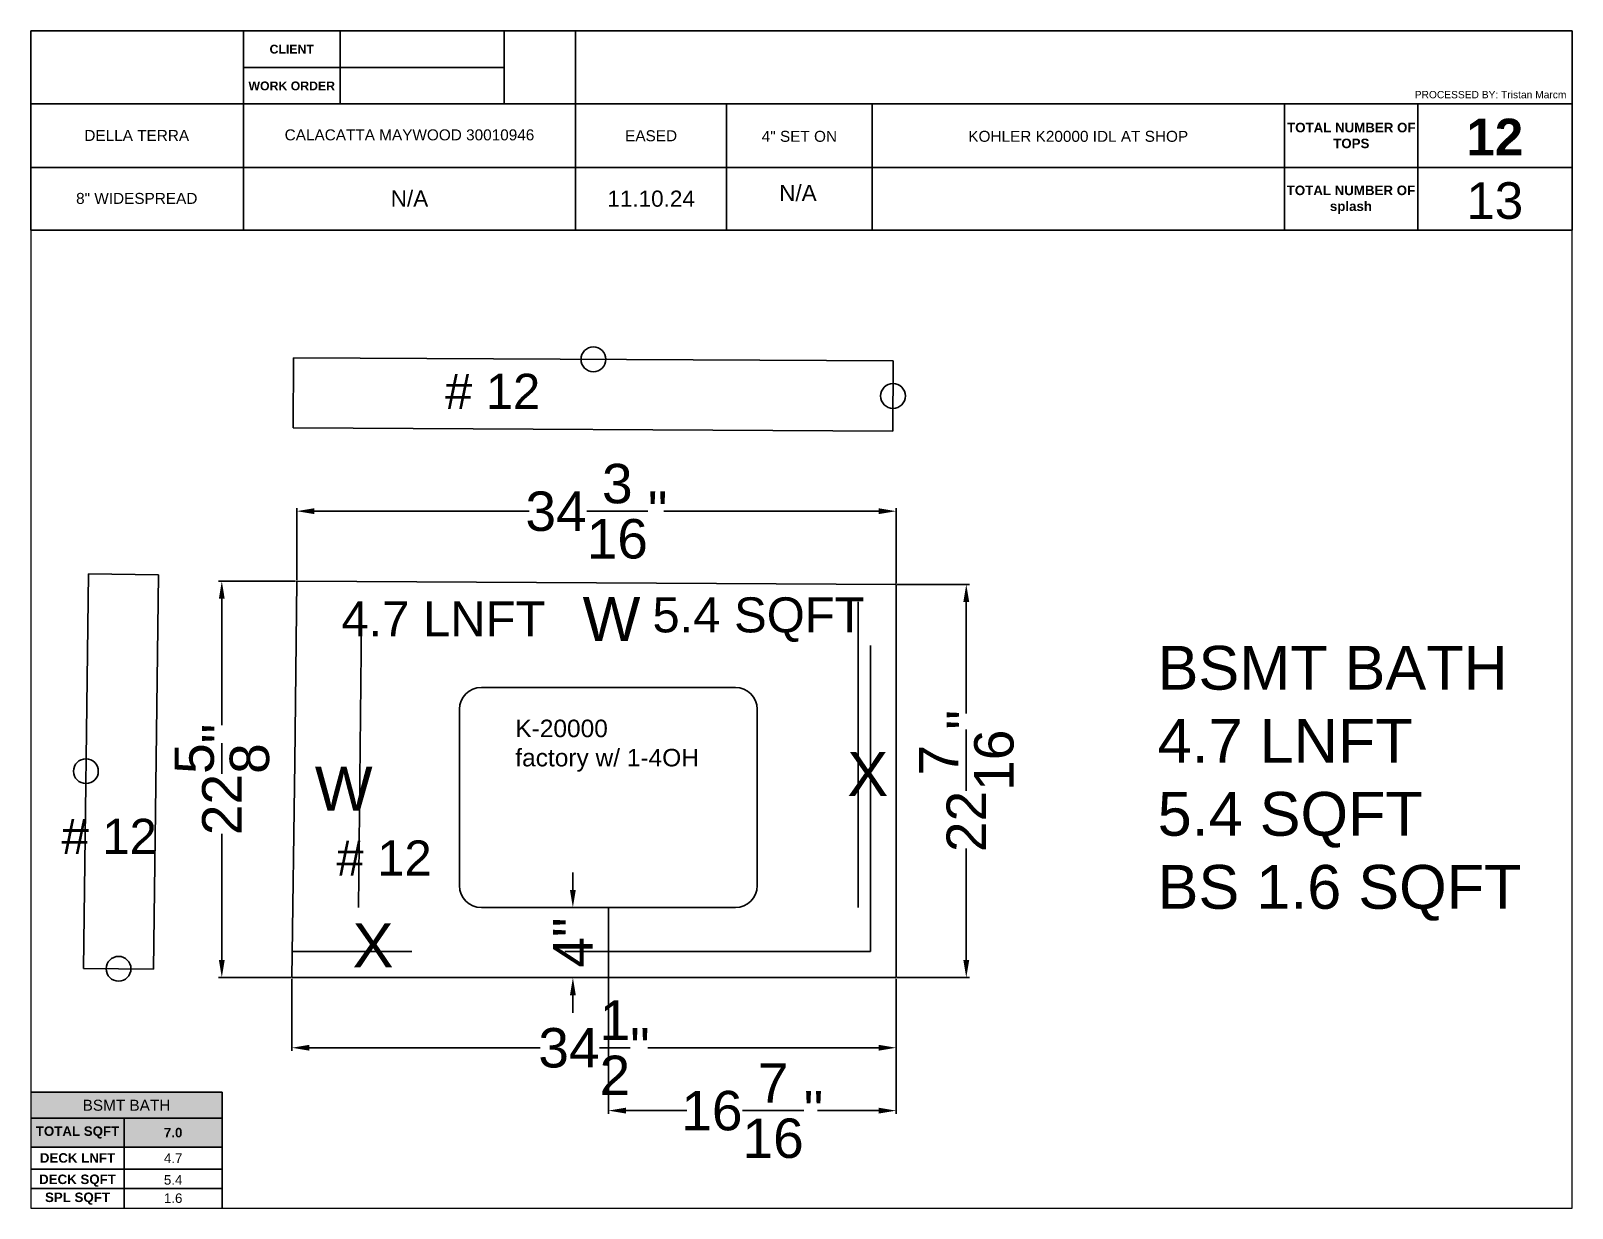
# Paper-space layout '#8 - BASEMENT' of a CAD drawing. Extents: x 0.2 to 10.8, y 0.2 to 8.3.
# The model-space entities are those that its viewports show. They can reach past a viewport. Long polylines and large blocks are cut down to what shows.
import ezdxf
from ezdxf.enums import TextEntityAlignment as Align

# ---------------------------------------------------------------- set-up
doc = ezdxf.new("R2010")
doc.units = 0
doc.header["$MEASUREMENT"] = 0
doc.linetypes.add('DASHED', pattern=[0.75, 0.5, -0.25])
doc.layers.get('0').update_dxf_attribs({"linetype": 'CONTINUOUS'})
doc.layers.get('Defpoints').update_dxf_attribs({"linetype": 'CONTINUOUS'})
for name, color, linetype in [('_CURVE', 7, 'CONTINUOUS'), ('BACK_SPLASH', 211, 'CONTINUOUS'), ('BLUE_BLUE', 5, 'CONTINUOUS'), ('GREEN_TEXT', 90, 'CONTINUOUS'), ('ORANGE_CABS', 30, 'DASHED'), ('RED_WALL', 1, 'CONTINUOUS')]:
    doc.layers.add(name, color=color, linetype=linetype)
doc.styles.add('Bold', font='arialbd.ttf')
doc.styles.add('Model Text', font='arial.ttf', dxfattribs={"height": 2})
doc.styles.get("Standard").update_dxf_attribs({"font": 'arial.ttf'})
doc.dimstyles.get("Standard").update_dxf_attribs({"dimtxt": 2.25, "dimasz": 1, "dimexe": 0.18, "dimexo": 0.0625, "dimgap": 0.09, "dimtad": 0, "dimdec": 4, "dimzin": 0, "dimdsep": 46, "dimlunit": 5, "dimtxsty": 'Standard', "dimcen": 1, "dimclrd": 3, "dimclre": 3, "dimadec": 0, "dimazin": 0, "dimtfac": 1, "dimtdec": 4, "dimtofl": 0, "dimtmove": 0, "dimatfit": 3, "dimfxl": 1, "dimtolj": 1, "dimtzin": 0, "dimarcsym": 0})

# ---------------------------------------------------------------- blocks, each defined once
blk = doc.blocks.new('*D160')
at = {"color": 3, "linetype": 'Continuous', "lineweight": -2, "transparency": 16777216}
for p, q in [((491.419, -594.539), (491.419, -590.422)), ((492.419, -590.602), (504.691, -590.602)), ((524.636, -590.602), (512.364, -590.602)), ((525.636, -594.72), (525.636, -590.422))]:
    blk.add_line(p, q, dxfattribs=at)
at = {"color": 3, "linetype": 'Continuous', "transparency": 16777216}
for points in [[(492.419, -590.435), (492.419, -590.769), (491.419, -590.602)], [(524.636, -590.435), (524.636, -590.769), (525.636, -590.602)]]:
    blk.add_solid(points, dxfattribs=at)
at = {"layer": 'Defpoints', "color": 0, "linetype": 'Continuous', "transparency": 16777216}
for p in [(525.636, -590.602), (491.419, -594.602), (525.636, -594.783)]:
    blk.add_point(p, dxfattribs=at)
at = {"color": 0, "linetype": 'Continuous', "transparency": 16777216, "insert": (508.527, -590.602), "char_height": 2.25, "attachment_point": 5}
blk.add_mtext('\\A1;34{\\H1x;\\S3/16;}"', dxfattribs=at)
blk = doc.blocks.new('*D161')
at = {"color": 3, "linetype": 'Continuous', "lineweight": -2, "transparency": 16777216}
for p, q in [((525.699, -594.783), (529.816, -594.783)), ((529.636, -595.783), (529.636, -602.144)), ((529.636, -616.218), (529.636, -609.857)), ((525.699, -617.218), (529.816, -617.218))]:
    blk.add_line(p, q, dxfattribs=at)
at = {"color": 3, "linetype": 'Continuous', "transparency": 16777216}
for points in [[(529.47, -595.783), (529.803, -595.783), (529.636, -594.783)], [(529.47, -616.218), (529.803, -616.218), (529.636, -617.218)]]:
    blk.add_solid(points, dxfattribs=at)
at = {"layer": 'Defpoints', "color": 0, "linetype": 'Continuous', "transparency": 16777216}
for p in [(525.636, -594.783), (525.636, -617.218), (529.636, -617.218)]:
    blk.add_point(p, dxfattribs=at)
at = {"color": 0, "linetype": 'Continuous', "transparency": 16777216, "insert": (529.636, -606.001), "char_height": 2.25, "attachment_point": 5, "rotation": 90}
blk.add_mtext('\\A1;22{\\H1x;\\S7/16;}"', dxfattribs=at)
blk = doc.blocks.new('*D162')
at = {"color": 3, "linetype": 'Continuous', "lineweight": -2, "transparency": 16777216}
for p, q in [((491.142, -617.281), (491.142, -621.398)), ((525.636, -617.281), (525.636, -621.398)), ((492.142, -621.218), (505.313, -621.218)), ((524.636, -621.218), (511.466, -621.218))]:
    blk.add_line(p, q, dxfattribs=at)
at = {"color": 3, "linetype": 'Continuous', "transparency": 16777216}
for points in [[(492.142, -621.052), (492.142, -621.385), (491.142, -621.218)], [(524.636, -621.052), (524.636, -621.385), (525.636, -621.218)]]:
    blk.add_solid(points, dxfattribs=at)
at = {"layer": 'Defpoints', "color": 0, "linetype": 'Continuous', "transparency": 16777216}
for p in [(491.142, -617.218), (525.636, -617.218), (491.142, -621.218)]:
    blk.add_point(p, dxfattribs=at)
at = {"color": 0, "linetype": 'Continuous', "transparency": 16777216, "insert": (508.389, -621.218), "char_height": 2.25, "attachment_point": 5}
blk.add_mtext('\\A1;34{\\H1x;\\S1/2;}"', dxfattribs=at)
blk = doc.blocks.new('*D163')
at = {"color": 3, "linetype": 'Continuous', "lineweight": -2, "transparency": 16777216}
for p, q in [((491.356, -594.602), (486.963, -594.602)), ((487.143, -595.602), (487.143, -602.813)), ((487.143, -616.218), (487.143, -609.008)), ((491.08, -617.218), (486.963, -617.218))]:
    blk.add_line(p, q, dxfattribs=at)
at = {"color": 3, "linetype": 'Continuous', "transparency": 16777216}
for points in [[(486.976, -595.602), (487.309, -595.602), (487.143, -594.602)], [(486.976, -616.218), (487.309, -616.218), (487.143, -617.218)]]:
    blk.add_solid(points, dxfattribs=at)
at = {"layer": 'Defpoints', "color": 0, "linetype": 'Continuous', "transparency": 16777216}
for p in [(487.143, -594.602), (491.419, -594.602), (491.142, -617.218)]:
    blk.add_point(p, dxfattribs=at)
at = {"color": 0, "linetype": 'Continuous', "transparency": 16777216, "insert": (487.143, -605.91), "char_height": 2.25, "attachment_point": 5, "rotation": 90}
blk.add_mtext('\\A1;22{\\H1x;\\S5/8;}"', dxfattribs=at)
blk = doc.blocks.new('*D184')
at = {"color": 3, "linetype": 'Continuous', "lineweight": -2, "transparency": 16777216}
for p, q in [((509.208, -613.281), (509.208, -624.985)), ((525.636, -617.281), (525.636, -624.985)), ((510.208, -624.805), (513.691, -624.805)), ((524.636, -624.805), (521.153, -624.805))]:
    blk.add_line(p, q, dxfattribs=at)
at = {"color": 3, "linetype": 'Continuous', "transparency": 16777216}
for points in [[(510.208, -624.639), (510.208, -624.972), (509.208, -624.805)], [(524.636, -624.639), (524.636, -624.972), (525.636, -624.805)]]:
    blk.add_solid(points, dxfattribs=at)
at = {"layer": 'Defpoints', "color": 0, "linetype": 'Continuous', "transparency": 16777216}
for p in [(509.208, -613.218), (525.636, -617.218), (525.636, -624.805)]:
    blk.add_point(p, dxfattribs=at)
at = {"color": 0, "linetype": 'Continuous', "transparency": 16777216, "insert": (517.422, -624.805), "char_height": 2.25, "attachment_point": 5}
blk.add_mtext('\\A1;16{\\H1x;\\S7/16;}"', dxfattribs=at)
blk = doc.blocks.new('*D185')
at = {"color": 3, "linetype": 'Continuous', "lineweight": -2, "transparency": 16777216}
for p, q in [((507.181, -612.218), (507.181, -611.218)), ((509.145, -613.218), (507.001, -613.218)), ((509.145, -617.218), (507.001, -617.218)), ((507.181, -618.218), (507.181, -619.218))]:
    blk.add_line(p, q, dxfattribs=at)
at = {"color": 3, "linetype": 'Continuous', "transparency": 16777216}
for points in [[(507.015, -612.218), (507.348, -612.218), (507.181, -613.218)], [(507.015, -618.218), (507.348, -618.218), (507.181, -617.218)]]:
    blk.add_solid(points, dxfattribs=at)
at = {"layer": 'Defpoints', "color": 0, "linetype": 'Continuous', "transparency": 16777216}
for p in [(507.181, -613.218), (509.208, -613.218), (509.208, -617.218)]:
    blk.add_point(p, dxfattribs=at)
at = {"color": 0, "linetype": 'Continuous', "transparency": 16777216, "insert": (507.181, -615.218), "char_height": 2.25, "attachment_point": 5, "rotation": 90}
blk.add_mtext('\\A1;4"', dxfattribs=at)

msp = doc.modelspace()

# ---------------------------------------------------------------- linework, layer by layer
at = {"color": 3, "linetype": 'Continuous'}
for centre in [(508.353418, -581.936629), (525.451636, -584.027184), (479.387045, -605.437002), (481.249378, -616.712748)]:
    msp.add_circle(centre, 0.707983, dxfattribs=at)
at = {"layer": '_CURVE', "color": 4, "linetype": 'Continuous'}
for p, q in [((501.95756, -600.655932), (516.45756, -600.655932)), ((500.70756, -611.968432), (500.70756, -601.905932)), ((517.70756, -601.905932), (517.70756, -611.968432)), ((516.45756, -613.218432), (501.95756, -613.218432))]:
    msp.add_line(p, q, dxfattribs=at)
for centre, start, end in [((501.95756, -601.905932), 90, 180), ((516.45756, -601.905932), 0, 90), ((501.95756, -611.968432), 180, 270), ((516.45756, -611.968432), 270, 0)]:
    msp.add_arc(centre, 1.25, start, end, dxfattribs=at)
at = {"layer": 'BACK_SPLASH', "color": 211}
for p, q in [((491.244611, -581.846046), (491.223433, -585.84599)), ((491.244611, -581.846046), (525.462225, -582.027212)), ((525.462225, -582.027212), (525.441047, -586.027156)), ((491.223433, -585.84599), (525.441047, -586.027156)), ((479.249527, -616.688305), (479.524564, -594.1857)), ((479.524564, -594.1857), (483.524265, -594.234586)), ((483.249228, -616.737191), (483.524265, -594.234586)), ((479.249527, -616.688305), (483.249228, -616.737191))]:
    msp.add_line(p, q, dxfattribs=at)
at = {"layer": 'BLUE_BLUE', "color": 5}
for q in [(525.636175, -594.78299), (491.142443, -617.218432)]:
    msp.add_line((525.636175, -617.218432), q, dxfattribs=at)
at = {"layer": 'ORANGE_CABS', "color": 30, "linetype": 'DASHED', "ltscale": 0.5}
for p, q in [((523.46108, -613.218432), (523.46108, -594.771474)), ((524.164148, -615.718432), (524.164148, -594.775197)), ((494.95404, -613.218432), (495.109629, -596.777036)), ((524.164147, -615.718432), (491.164183, -615.718432))]:
    msp.add_line(p, q, dxfattribs=at)
at = {"layer": 'RED_WALL', "color": 1}
for p, q in [((491.320638, -604.923433), (491.418561, -594.601825)), ((525.636175, -594.78299), (491.418561, -594.601825)), ((491.142443, -617.218432), (491.320638, -604.923433)), ((509.20756, -613.218432), (509.20756, -617.218432))]:
    msp.add_line(p, q, dxfattribs=at)

# ---------------------------------------------------------------- texts
at = {"linetype": 'Continuous', "char_height": 2, "attachment_point": 5, "style": 'Model Text'}
for s, insert in [('# 12', (502.600529, -583.762204)), ('5.4 SQFT', (517.778924, -596.792665)), ('4.7 LNFT', (499.790018, -596.744697)), ('# 12', (480.714571, -609.154511)), ('# 12', (496.403194, -610.389701))]:
    msp.add_mtext(s, dxfattribs=dict(at, insert=insert))
at = {"linetype": 'Continuous', "attachment_point": 1, "style": 'Model Text'}
for s, width, insert, char_height in [('{\\C3;BSMT BATH\\P}4.7 LNFT\\P5.4 SQFT{\\C3;\\P\\C6;BS 1.6 SQFT}', 29.66556514, (540.559456, -598.286166), 2.5), ('K-20000\\Pfactory w/ 1-4OH', 22.67607236, (503.896102, -602.496325), 1)]:
    msp.add_mtext_dynamic_manual_height_columns(s, width=width, gutter_width=10, heights=[0], dxfattribs=dict(at, insert=insert, char_height=char_height))
at = {"layer": 'GREEN_TEXT', "color": 90}
for s, p in [('W', (507.737428, -595.504489)), ('X', (522.85054, -604.348719)), ('W', (492.453555, -605.180777)), ('X', (494.611064, -614.12495))]:
    msp.add_text(s, height=2.5, dxfattribs=at).set_placement(p, align=Align.TOP_LEFT)

# ---------------------------------------------------------------- dimensions: what is measured, and where the dimension line sits
at = {"linetype": 'Continuous'}
for base, p1, p2, picture, middle in [((525.636175, -590.601881), (491.418561, -594.601825), (525.636175, -594.78299), '*D160', (508.527368, -590.601881)), ((525.636175, -624.805423), (509.20756, -613.218432), (525.636175, -617.218432), '*D184', (517.421867, -624.805423)), ((491.142443, -621.218432), (525.636175, -617.218432), (491.142443, -617.218432), '*D162', (508.389309, -621.218432))]:
    dim = msp.add_linear_dim(base=base, p1=p1, p2=p2, dimstyle='Standard', override={"dimpost": '"'}, dxfattribs=at)
    dim.commit()
    dim.dimension.update_dxf_attribs({"geometry": picture, "text_midpoint": middle})
for base, p1, p2, picture, middle in [((487.142742, -594.601825), (491.142443, -617.218432), (491.418561, -594.601825), '*D163', (487.142742, -605.910128)), ((529.636175, -617.218432), (525.636175, -594.78299), (525.636175, -617.218432), '*D161', (529.636175, -606.000711)), ((507.181264, -613.218432), (509.20756, -617.218432), (509.20756, -613.218432), '*D185', (507.181264, -615.218432))]:
    dim = msp.add_linear_dim(base=base, p1=p1, p2=p2, angle=90, dimstyle='Standard', override={"dimpost": '"'}, dxfattribs=at)
    dim.commit()
    dim.dimension.update_dxf_attribs({"geometry": picture, "text_midpoint": middle})

psp = doc.layouts.new('#8 - BASEMENT')

# ---------------------------------------------------------------- hatches: boundary and pattern name
at = {"linetype": 'Continuous'}
h = psp.add_hatch(color=8, dxfattribs=at)
h.dxf.hatch_style = 1
h.paths.add_polyline_path([(1.526, 1.028), (0.219, 1.028), (0.219, 0.849), (1.526, 0.849)])
at = {"linetype": 'Continuous', "true_color": 0x7aafdf}
h = psp.add_hatch(color=143, dxfattribs=at)
h.dxf.hatch_style = 1
h.paths.add_polyline_path([(0.856, 0.849), (0.219, 0.849), (0.219, 0.651), (0.856, 0.651)])
at = {"linetype": 'Continuous', "true_color": 0xadddf7}
h = psp.add_hatch(color=141, dxfattribs=at)
h.dxf.hatch_style = 1
h.paths.add_polyline_path([(1.526, 0.651), (1.526, 0.849), (0.856, 0.849), (0.856, 0.651)])

# ---------------------------------------------------------------- linework, layer by layer
at = {"linetype": 'Continuous'}
for p, q in [((0.219, 6.915), (0.219, 8.277)), ((0.219, 8.277), (10.75, 8.277)), ((1.671, 6.915), (1.671, 8.277)), ((2.332, 7.779), (2.332, 8.277)), ((3.454, 7.779), (3.454, 8.277)), ((3.941, 6.915), (3.941, 8.277)), ((10.75, 6.915), (10.75, 8.277)), ((1.671, 8.027), (3.454, 8.027)), ((0.219, 7.779), (10.75, 7.779)), ((4.973, 6.915), (4.973, 7.779)), ((5.967, 6.915), (5.967, 7.779)), ((8.784, 6.915), (8.784, 7.779)), ((9.695, 6.915), (9.695, 7.779)), ((0.219, 7.343), (10.75, 7.343)), ((0.219, 6.915), (10.75, 6.915)), ((0.219, 1.028), (1.526, 1.028)), ((1.526, 0.235), (1.526, 1.028)), ((0.219, 0.849), (1.526, 0.849)), ((0.856, 0.235), (0.856, 0.849)), ((0.219, 0.651), (1.526, 0.651)), ((0.219, 0.502), (1.526, 0.502)), ((0.219, 0.369), (1.526, 0.369))]:
    psp.add_line(p, q, dxfattribs=at)

# ---------------------------------------------------------------- texts
at = {"linetype": 'Continuous', "attachment_point": 1, "style": 'Bold'}
for s, width, heights, insert, char_height in [('\\pxqc;CLIENT', 0.66068, [0.0617], (1.671, 8.182), 0.06), ('\\pxqc;WORK ORDER', 0.66068, [0.326], (1.671, 7.931), 0.06), ('\\pxqc;{\\C1;12}', 1.05345, [0], (9.695, 7.677), 0.25), ('\\pxqc;TOTAL SQFT', 0.63698, [0], (0.219, 0.794), 0.065), ('\\pxqc;7.0', 0.67022, [0], (0.856, 0.784), 0.065), ('\\pxqc;DECK LNFT', 0.63698, [0], (0.219, 0.611), 0.065), ('\\pxqc;DECK SQFT', 0.63698, [0], (0.219, 0.465), 0.065), ('\\pxqc;SPL SQFT', 0.63698, [0], (0.219, 0.342), 0.065)]:
    psp.add_mtext_dynamic_manual_height_columns(s, width=width, gutter_width=1, heights=heights, dxfattribs=dict(at, insert=insert, char_height=char_height))
at = {"linetype": 'Continuous', "insert": (10.711, 7.841), "char_height": 0.05, "width": 1.70098, "attachment_point": 6}
psp.add_mtext('PROCESSED BY: Tristan Marcm', dxfattribs=at)
at = {"linetype": 'Continuous'}
for s, width, insert, char_height, attachment_point in [('\\pxqc;DELLA TERRA', 1.44661, (0.219, 7.6), 0.075, 1), ('\\pxqc;CALACATTA MAYWOOD 30010946', 2.26984, (1.671, 7.604), 0.075, 1), ('\\pxqc;EASED', 1.03179, (3.941, 7.598), 0.075, 1), ('\\pxqc;4" SET ON', 0.99428, (4.973, 7.594), 0.075, 1), ('\\pxqc;KOHLER K20000 IDL AT SHOP', 2.81691, (5.967, 7.594), 0.075, 1), ('\\pxqc;8" WIDESPREAD', 1.44661, (0.219, 7.17), 0.075, 1), ('\\pxqc;N/A', 2.26984, (1.671, 7.187), 0.11, 1), ('11.10.24', 1.03179, (4.457, 7.13), 0.11, 5), ('\\A1;\\pxqc;N/A', 0.99428, (4.963, 7.225), 0.11, 1), ('\\pxqc;13', 1.05345, (9.695, 7.243), 0.25, 1), ('\\pxqc;BSMT BATH', 1.30633, (0.219, 0.976), 0.075, 1), ('\\pxqc;4.7', 0.67022, (0.856, 0.609), 0.065, 1), ('\\pxqc;5.4', 0.67022, (0.856, 0.461), 0.065, 1), ('\\pxqc;1.6', 0.67022, (0.856, 0.336), 0.065, 1)]:
    psp.add_mtext_dynamic_manual_height_columns(s, width=width, gutter_width=1, heights=[0], dxfattribs=dict(at, insert=insert, char_height=char_height, attachment_point=attachment_point))
at = {"color": 1, "linetype": 'Continuous', "char_height": 0.065, "attachment_point": 1, "style": 'Bold'}
for s, width, heights, insert in [('\\pxqc;TOTAL NUMBER OF TOPS', 0.91452, [0.19], (8.784, 7.649)), ('\\pxqc;TOTAL NUMBER OF splash', 0.90958, [0.22], (8.784, 7.22))]:
    psp.add_mtext_dynamic_manual_height_columns(s, width=width, gutter_width=1, heights=heights, dxfattribs=dict(at, insert=insert))

# ---------------------------------------------------------------- viewports
at = {"layer": '0', "linetype": 'Continuous', "view_target_point": (28.492705, 47.041378)}
psp.add_viewport(center=(5.485, 3.575), size=(10.532, 6.67951), view_center_point=(491.742229, -649.514767), view_height=55.79741845, dxfattribs=at)

doc.saveas('drawing.dxf')
